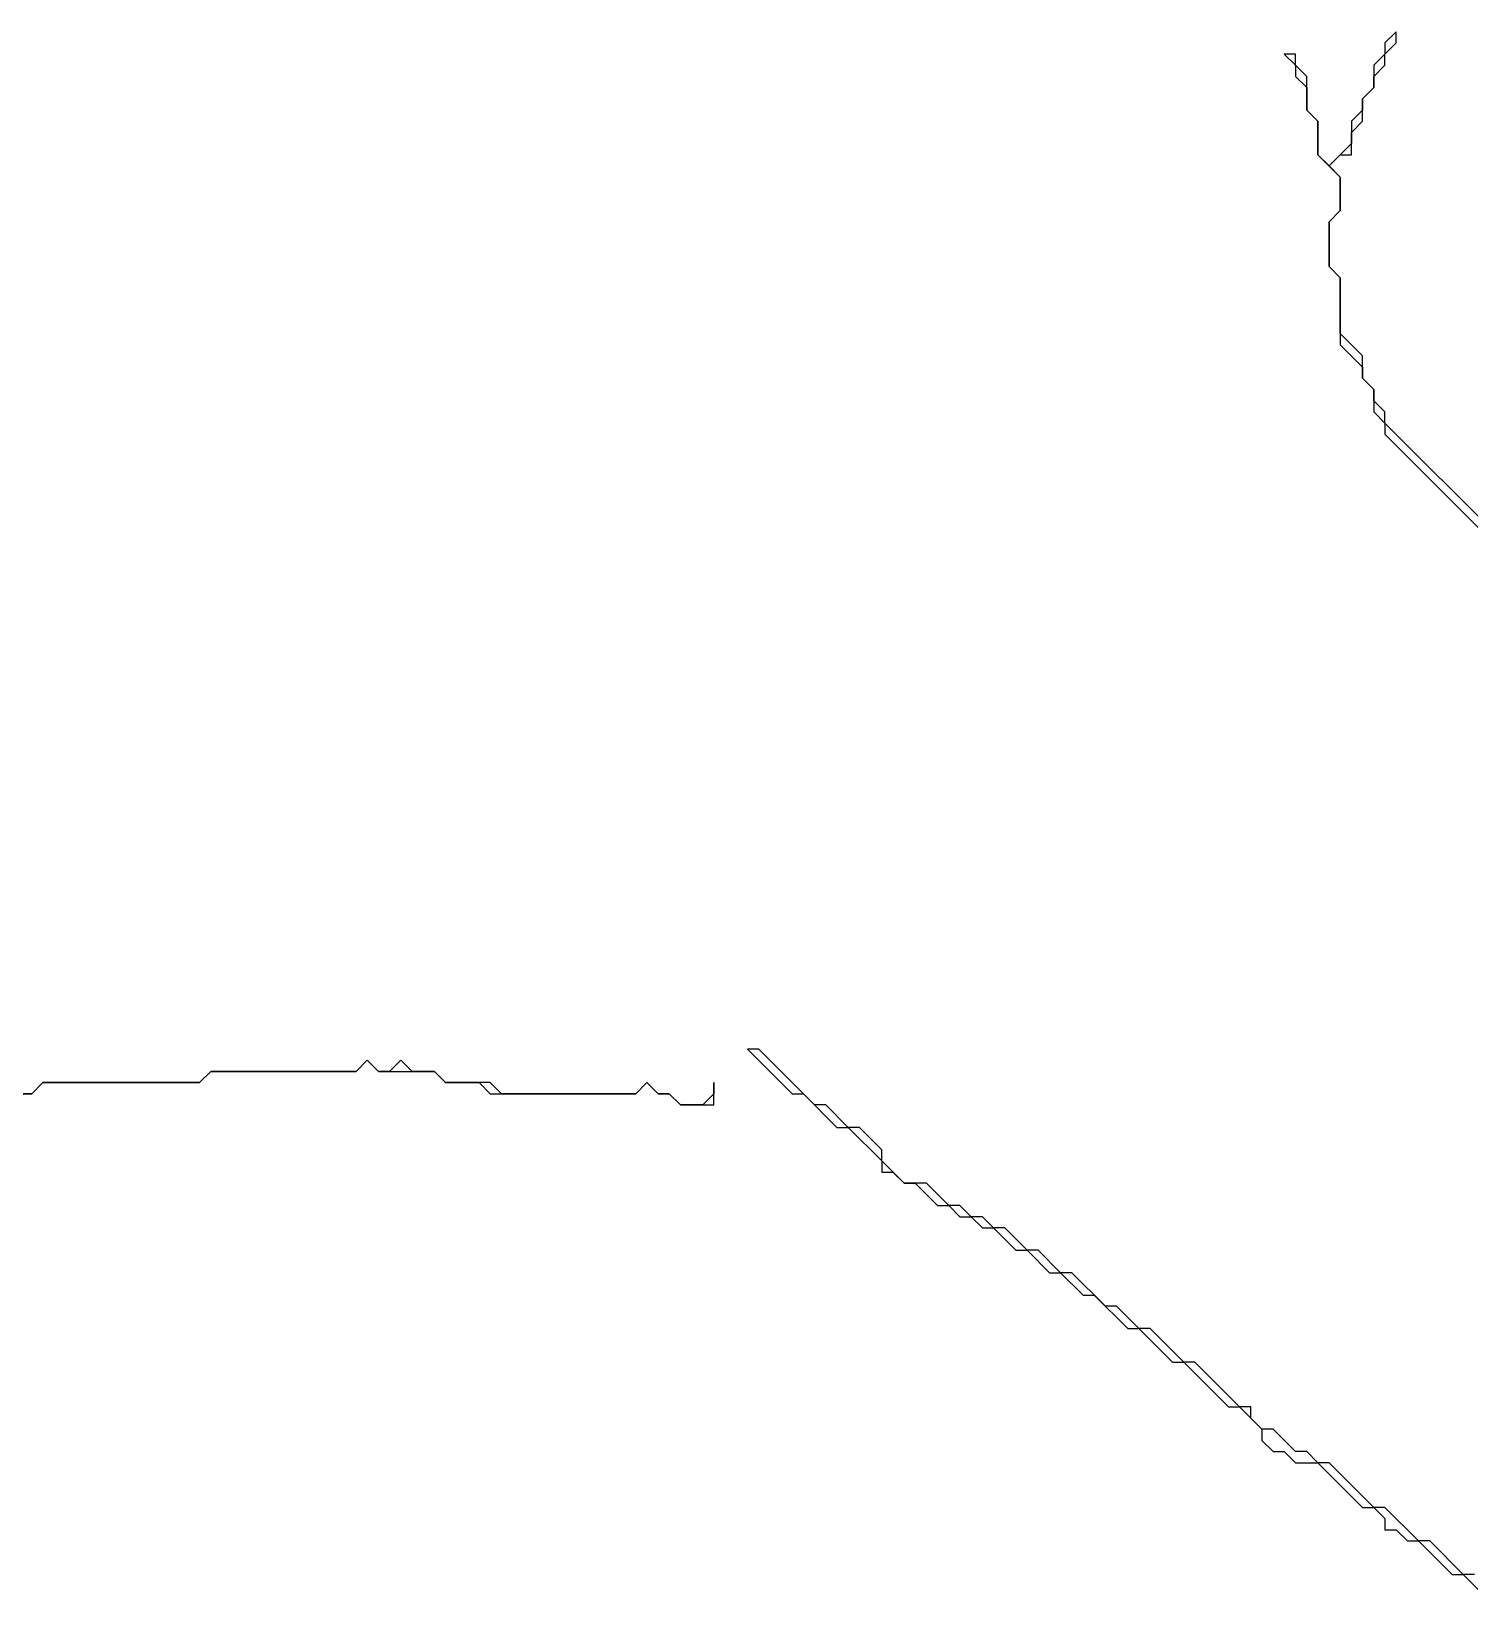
# Model space of a CAD drawing. Header units: metres. Extents: x 0 to 100, y 0 to 141.
# Drawn here: x 61.275 to 64.488, y 84.8 to 88.35 of the extents above; entities that cross this region are included whole.
import ezdxf

# ---------------------------------------------------------------- set-up
doc = ezdxf.new("R2010")
doc.units = ezdxf.units.M

msp = doc.modelspace()

# ---------------------------------------------------------------- linework, layer by layer
for points in [[(64.55, 87.225), (64.3, 87.475), (64.3, 87.5), (64.275, 87.525), (64.275, 87.55), (64.25, 87.575), (64.25, 87.625), (64.2, 87.675), (64.2, 87.8), (64.175, 87.825), (64.175, 87.925), (64.2, 87.95), (64.2, 88.025), (64.175, 88.05), (64.2, 88.075), (64.225, 88.075), (64.225, 88.125), (64.25, 88.15), (64.25, 88.2), (64.275, 88.225), (64.275, 88.25), (64.3, 88.275), (64.3, 88.3), (64.325, 88.325), (64.325, 88.35), (64.3, 88.325), (64.3, 88.3), (64.275, 88.275), (64.275, 88.225), (64.25, 88.2), (64.25, 88.175), (64.225, 88.15), (64.225, 88.1), (64.175, 88.05), (64.15, 88.075), (64.15, 88.15), (64.125, 88.175), (64.125, 88.25), (64.1, 88.275), (64.1, 88.3), (64.075, 88.3), (64.1, 88.275), (64.1, 88.25), (64.125, 88.225), (64.125, 88.175), (64.15, 88.15), (64.15, 88.075), (64.2, 88.025), (64.2, 87.95), (64.175, 87.925), (64.175, 87.825), (64.2, 87.8), (64.2, 87.65), (64.25, 87.6), (64.25, 87.575), (64.275, 87.55), (64.275, 87.5), (64.3, 87.475), (64.3, 87.45), (64.525, 87.225)], [(64.5, 84.9), (64.475, 84.9), (64.4, 84.975), (64.375, 84.975), (64.3, 85.05), (64.275, 85.05), (64.175, 85.15), (64.15, 85.15), (64.125, 85.175), (64.1, 85.175), (64.05, 85.225), (64.025, 85.225), (64, 85.25), (64, 85.275), (63.975, 85.275), (63.875, 85.375), (63.85, 85.375), (63.775, 85.45), (63.75, 85.45), (63.7, 85.5), (63.675, 85.5), (63.6, 85.575), (63.575, 85.575), (63.525, 85.625), (63.5, 85.625), (63.45, 85.675), (63.425, 85.675), (63.4, 85.7), (63.375, 85.7), (63.35, 85.725), (63.325, 85.725), (63.275, 85.775), (63.225, 85.775), (63.175, 85.825), (63.175, 85.85), (63.125, 85.9), (63.1, 85.9), (63.05, 85.95), (63.025, 85.95), (62.9, 86.075), (62.875, 86.075), (62.975, 85.975), (63, 85.975), (63.075, 85.9), (63.1, 85.9), (63.175, 85.825), (63.175, 85.8), (63.2, 85.8), (63.225, 85.775), (63.25, 85.775), (63.3, 85.725), (63.325, 85.725), (63.35, 85.7), (63.375, 85.7), (63.4, 85.675), (63.425, 85.675), (63.475, 85.625), (63.5, 85.625), (63.55, 85.575), (63.575, 85.575), (63.625, 85.525), (63.65, 85.525), (63.725, 85.45), (63.75, 85.45), (63.825, 85.375), (63.85, 85.375), (63.95, 85.275), (63.975, 85.275), (64.025, 85.225), (64.025, 85.2), (64.05, 85.175), (64.075, 85.175), (64.1, 85.15), (64.15, 85.15), (64.25, 85.05), (64.275, 85.05), (64.3, 85.025), (64.3, 85), (64.325, 85), (64.35, 84.975), (64.375, 84.975), (64.45, 84.9), (64.475, 84.9), (64.575, 84.8)], [(60.825, 85.975), (61.275, 85.975), (61.3, 86), (61.65, 86), (61.675, 86.025), (62, 86.025), (62.025, 86.05), (62.05, 86.025), (62.175, 86.025), (62.2, 86), (62.275, 86), (62.3, 85.975), (62.625, 85.975), (62.65, 86), (62.675, 85.975), (62.7, 85.975), (62.725, 85.95), (62.8, 85.95), (62.8, 86), (62.8, 85.975), (62.775, 85.95), (62.725, 85.95), (62.7, 85.975), (62.675, 85.975), (62.65, 86), (62.625, 85.975), (62.325, 85.975), (62.3, 86), (62.2, 86), (62.175, 86.025), (62.125, 86.025), (62.1, 86.05), (62.075, 86.025), (62.05, 86.025), (62.025, 86.05), (62, 86.025), (61.675, 86.025), (61.65, 86), (61.3, 86), (61.275, 85.975), (60.825, 85.975)]]:
    msp.add_lwpolyline(points)

doc.saveas('drawing.dxf')
